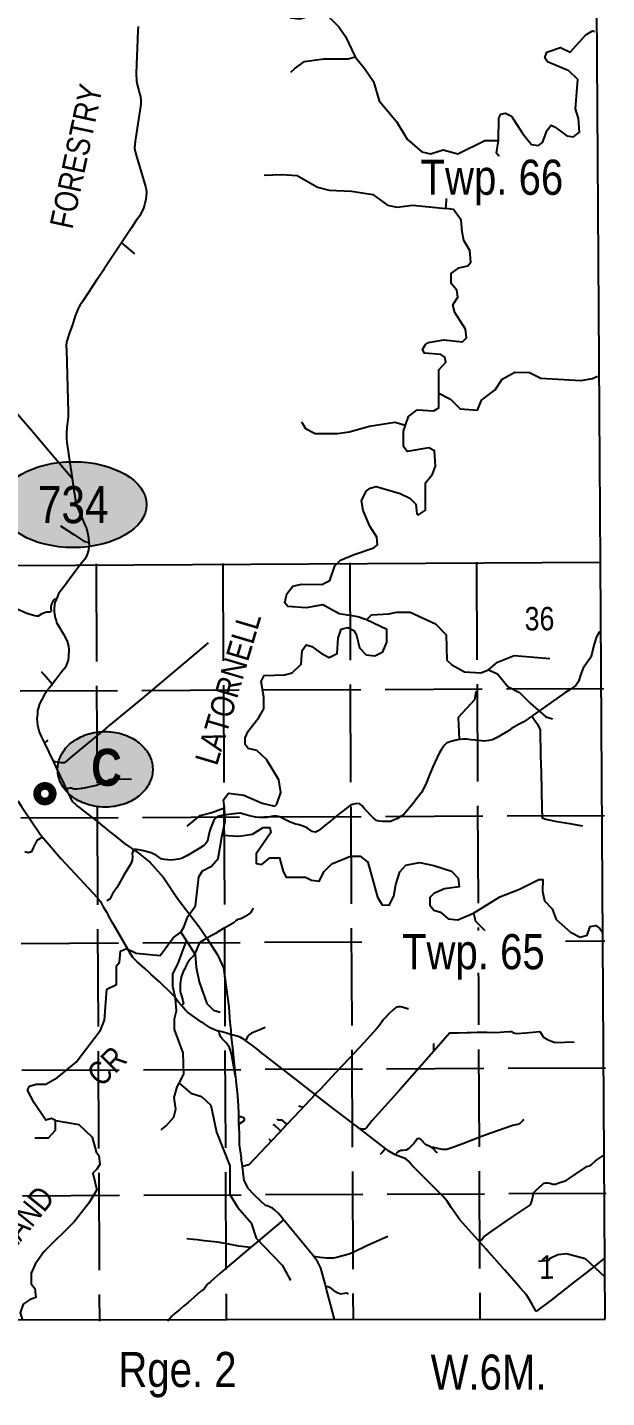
# Model space of a CAD drawing. Extents: x 408473 to 428843, y 6046006 to 6059852.
# Drawn here: x 423151 to 423299.7, y 6050606.8 to 6050958 of the extents above; entities that cross this region are included whole.
import ezdxf
from ezdxf.enums import TextEntityAlignment as Align

# ---------------------------------------------------------------- set-up
doc = ezdxf.new("R2010")
doc.units = 0
doc.header["$LTSCALE"] = 5
doc.linetypes.add('foc-UNSURVEYED', pattern=[12.5, 10, -2.5])
doc.layers.add('2', color=7, linetype='Continuous', true_color=0x6e6e6e)
for name, color, linetype in [('21', 160, 'Continuous'), ('24', 161, 'Continuous'), ('33', 20, 'Continuous'), ('35', 37, 'Continuous'), ('36', 37, 'Continuous'), ('AUX-LABELS', 1, 'Continuous'), ('L-USEC', 7, 'foc-UNSURVEYED'), ('T-WATER', 160, 'Continuous')]:
    doc.layers.add(name, color=color, linetype=linetype)
doc.styles.add('60', font='ARIALN.TTF', dxfattribs={"height": 7.5})
doc.styles.add('80', font='ARIALN.TTF', dxfattribs={"height": 10})
doc.styles.add('80A', font='ARIALN.TTF', dxfattribs={"height": 10})
doc.styles.add('BOLD', font='ARIALNB.TTF')

# ---------------------------------------------------------------- blocks, each defined once
blk = doc.blocks.new('Route_Grid_ut')
at = {"layer": 'L-USEC', "color": 252, "ltscale": 0.5, "true_color": 0x8c8c8c}
for p, q in [((32.59, 194.33), (32.59, 0)), ((65.18, 194.33), (65.18, 0)), ((97.77, 194.33), (97.77, 0)), ((130.36, 194.33), (130.36, 0)), ((162.95, 194.33), (162.95, 0)), ((195.54, 161.74), (0, 161.74)), ((195.54, 129.15), (0, 129.15)), ((195.54, 96.96), (0, 96.96)), ((195.54, 64.37), (0, 64.37)), ((195.54, 32.19), (0, 32.19))]:
    blk.add_line(p, q, dxfattribs=at)
at = {"layer": 'L-USEC', "color": 252, "true_color": 0x8c8c8c, "style": '60'}
for s, p in [('36', (179.07, 179.8)), ('6', (15.25, 12.98)), ('1', (180.19, 13.35))]:
    blk.add_text(s, height=6, rotation=0, dxfattribs=at).set_placement(p, align=Align.MIDDLE)
blk.add_text('31', height=6, rotation=0, dxfattribs=at).set_placement((13.39, 179.43), align=Align.MIDDLE_CENTER)
blk = doc.blocks.new('HWY-SEC')
h = blk.add_hatch(color=255)
edge = h.paths.add_edge_path()
edge.add_ellipse((0, 0), major_axis=(18.84, 0), ratio=0.584608, start_angle=0, end_angle=360)
blk.add_ellipse((0, 0), major_axis=(18.84, 0), ratio=0.584608)
at = {"style": '80A'}
blk.add_attdef('SEC', text='', height=9.5, dxfattribs=at).set_placement((0, 0), align=Align.MIDDLE_CENTER)
blk = doc.blocks.new('AA')
at = {"const_width": 4}
blk.add_lwpolyline([(-1, 0, 1), (1, 0, 1)], format="xyb", close=True, dxfattribs=at)
blk.add_circle((0, 0), 2)
blk = doc.blocks.new('Route_Letters')
h = blk.add_hatch(color=255)
h.dxf.hatch_style = 1
edge = h.paths.add_edge_path()
edge.add_ellipse((-0.12, 0.46), major_axis=(-11.97, 0), ratio=0.789318, start_angle=0, end_angle=360)
at = {"color": 5}
blk.add_open_spline([(-12.34, 0.46), (-12.34, -0.25), (-12.24, -0.97), (-11.72, -2.79), (-11.14, -3.88), (-9.56, -5.81), (-8.54, -6.66), (-6.22, -8.02), (-4.9, -8.54), (-2.12, -9.17), (-0.66, -9.3), (2.22, -9.13), (3.64, -8.84), (6.27, -7.89), (7.48, -7.22), (9.54, -5.6), (10.38, -4.64), (11.6, -2.54), (11.97, -1.4), (12.18, 0.91), (12.02, 2.08), (11.2, 4.3), (10.54, 5.35), (8.8, 7.2), (7.72, 7.99), (5.29, 9.24), (3.93, 9.68), (1.11, 10.18), (-0.35, 10.23), (-3.22, 9.91), (-4.61, 9.55), (-7.16, 8.47), (-8.32, 7.75), (-10.24, 6.02), (-11, 5.02), (-12.05, 2.86), (-12.32, 1.7), (-12.34, 0.52), (-12.34, 0.49), (-12.34, 0.46)], degree=3, knots=[0, 0, 0, 0, 0.219529, 0.219529, 0.575727, 0.575727, 0.931924, 0.931924, 1.288121, 1.288121, 1.644318, 1.644318, 2.000515, 2.000515, 2.356712, 2.356712, 2.712909, 2.712909, 3.069107, 3.069107, 3.425304, 3.425304, 3.781501, 3.781501, 4.137698, 4.137698, 4.493895, 4.493895, 4.850092, 4.850092, 5.20629, 5.20629, 5.562487, 5.562487, 5.918684, 5.918684, 6.274881, 6.274881, 6.283185, 6.283185, 6.283185, 6.283185], dxfattribs=at)
at = {"color": 14, "style": 'BOLD'}
blk.add_attdef('A', text='', height=9.5, dxfattribs=at).set_placement((0.22, 0.98), align=Align.MIDDLE)

msp = doc.modelspace()

# ---------------------------------------------------------------- linework, layer by layer
at = {"layer": '2', "linetype": 'Continuous', "flags": 128}
for points in [[(423298.091, 6050820.929), (423296.826, 6051014.872)], [(423103.574, 6050819.887), (423298.091, 6050820.929)], [(423299.348, 6050626.932), (423298.091, 6050820.929)]]:
    msp.add_lwpolyline(points, dxfattribs=at)
at = {"layer": '2', "flags": 128}
msp.add_lwpolyline([(422324.415, 6050626.079), (423299.348, 6050626.932)], dxfattribs=at)
at = {"layer": '24', "linetype": 'Continuous', "flags": 128}
msp.add_lwpolyline([(423190.436, 6050726.126), (423191.919, 6050723.873)], dxfattribs=at)
at = {"layer": '35', "linetype": 'Continuous', "flags": 128}
for points in [[(423179.476, 6050958.298), (423179.428, 6050957.148), (423178.97, 6050946.272), (423179.04, 6050944.288), (423179.19, 6050943.437), (423179.658, 6050941.879), (423179.836, 6050941.079), (423180.073, 6050940.318), (423180.162, 6050939.414), (423180.17, 6050939.123), (423180.188, 6050938.436), (423180.069, 6050937.733), (423178.686, 6050928.904), (423178.528, 6050927.072), (423178.68, 6050926.207), (423179.146, 6050924.656), (423180.395, 6050920.444), (423181.327, 6050917.301), (423181.506, 6050916.537), (423181.625, 6050915.73), (423181.568, 6050914.845), (423181.412, 6050914.005), (423181.302, 6050913.261), (423181.132, 6050912.574), (423180.849, 6050911.728), (423179.87, 6050909.755), (423179.001, 6050908.517), (423177.808, 6050906.699), (423175.234, 6050902.842)], [(423175.234, 6050902.842), (423170.771, 6050896.153), (423170.663, 6050895.991), (423170.555, 6050895.829), (423169.098, 6050893.646), (423168.99, 6050893.483), (423165.242, 6050887.868), (423164.492, 6050886.772), (423164.134, 6050886.16), (423163.309, 6050884.074), (423162.59, 6050881.8), (423161.713, 6050879.282), (423161.3, 6050878.095), (423161.082, 6050877.332), (423161.016, 6050876.439), (423161.049, 6050875.349), (423161.542, 6050859.422), (423161.492, 6050858.177), (423161.204, 6050855.495), (423161.119, 6050854.205), (423161.082, 6050853.642), (423161.074, 6050852.645), (423161.13, 6050851.677), (423161.688, 6050848.172), (423162.52, 6050842.481)], [(423129.666, 6050874.452), (423130.195, 6050873.884), (423131.201, 6050873.058), (423132.417, 6050872.06), (423132.687, 6050871.85), (423133.147, 6050871.759), (423133.586, 6050871.763), (423134.173, 6050871.767), (423134.994, 6050871.641), (423137.052, 6050870.768), (423139.053, 6050869.754), (423139.453, 6050869.544), (423140.117, 6050868.884), (423140.515, 6050868.324), (423141.478, 6050867.328), (423142.773, 6050865.862), (423143.989, 6050864.203), (423144.437, 6050863.814), (423144.829, 6050863.393), (423145.636, 6050862.318), (423152.632, 6050854.172), (423154.387, 6050852.104), (423156.234, 6050849.918), (423162.52, 6050842.481)], [(423162.52, 6050842.481), (423162.711, 6050841.173), (423162.93, 6050839.312), (423163.108, 6050838.459), (423163.379, 6050836.713), (423163.585, 6050835.905), (423163.852, 6050835.127), (423164.983, 6050832.334), (423165.817, 6050830.536), (423166.201, 6050829.706), (423166.567, 6050828.144), (423166.696, 6050827.193)], [(423166.853, 6050826.04), (423166.918, 6050825.551), (423166.716, 6050824.053), (423166.268, 6050822.632), (423165.774, 6050821.749), (423165.039, 6050820.772), (423164.541, 6050820.237), (423162.874, 6050818.008), (423162.047, 6050816.838), (423161.595, 6050816.299), (423160.767, 6050815.108), (423160.301, 6050814.559), (423159.894, 6050813.975), (423159.43, 6050813.444), (423159.055, 6050812.831), (423158.745, 6050812.177), (423158.439, 6050811.395)], [(423166.696, 6050827.193), (423166.853, 6050826.04)], [(423158.439, 6050811.395), (423158.132, 6050810.608), (423157.894, 6050809.249), (423157.928, 6050808.736), (423157.894, 6050808.265)], [(423157.894, 6050808.265), (423157.964, 6050807.662), (423158.142, 6050806.727), (423158.428, 6050805.984), (423158.534, 6050805.529), (423159.249, 6050804.225), (423159.666, 6050803.61), (423160.28, 6050802.508), (423160.991, 6050801.233), (423161.129, 6050800.986), (423161.616, 6050799.467), (423161.703, 6050798.56), (423161.61, 6050796.746), (423161.509, 6050795.883), (423161.295, 6050795.12), (423160.983, 6050794.447), (423160.623, 6050793.818), (423159.75, 6050792.708), (423158.472, 6050790.987), (423157.579, 6050789.896), (423157.432, 6050789.67)], [(423157.432, 6050789.67), (423157.188, 6050789.294), (423156.303, 6050788.216), (423155.899, 6050787.613), (423155.43, 6050787.054), (423154.716, 6050785.795), (423154.172, 6050784.652), (423153.892, 6050783.673), (423153.663, 6050782.929), (423153.602, 6050782.167), (423153.52, 6050781.326), (423153.474, 6050780.911), (423153.614, 6050779.192), (423154.105, 6050777.441), (423154.706, 6050776.127), (423155.448, 6050774.575)], [(423155.448, 6050774.575), (423157.636, 6050769.996)], [(423157.636, 6050769.996), (423158.641, 6050767.894), (423161.28, 6050762.371)], [(423176.507, 6050748.495), (423176.461, 6050748.542), (423173.74, 6050750.711), (423171.547, 6050752.46), (423171.384, 6050752.589), (423171.222, 6050752.719), (423169.856, 6050753.808), (423169.693, 6050753.938), (423164.37, 6050758.182), (423163.775, 6050758.589), (423162.741, 6050759.564), (423161.954, 6050760.962), (423161.28, 6050762.371)], [(423148.595, 6050759.774), (423149.538, 6050758.367), (423154.458, 6050751.026), (423154.922, 6050750.484)], [(423154.922, 6050750.484), (423155.102, 6050750.274), (423159.602, 6050745.018), (423164.412, 6050739.909), (423169.072, 6050734.961), (423169.68, 6050734.123), (423169.794, 6050733.966), (423169.881, 6050733.808), (423170.531, 6050732.627), (423171.399, 6050731.168), (423171.493, 6050731.01), (423171.818, 6050730.466)], [(423176.507, 6050748.495), (423177.626, 6050747.737)], [(423177.626, 6050747.737), (423178.383, 6050747.224), (423179.026, 6050746.789), (423182.476, 6050744.106), (423185.957, 6050740.107), (423189.594, 6050734.73), (423192.935, 6050730.405), (423195.352, 6050727.142), (423197.058, 6050724.556)], [(423178.899, 6050718.854), (423178.149, 6050719.671), (423177.445, 6050720.757), (423173.092, 6050728.266), (423171.818, 6050730.466)], [(423197.058, 6050724.556), (423199.838, 6050720.341), (423200.016, 6050719.951), (423201.389, 6050716.939), (423202.78, 6050706.964), (423202.903, 6050704.255), (423203.042, 6050703.028), (423203.246, 6050701.042), (423203.286, 6050699.908)], [(423189.361, 6050708.821), (423188.531, 6050709.907), (423187.55, 6050710.949), (423185.429, 6050712.862), (423184.951, 6050713.38), (423182.803, 6050715.273), (423182.303, 6050715.784), (423181.176, 6050716.786), (423179.114, 6050718.62), (423178.899, 6050718.854)], [(423190.681, 6050707.273), (423189.822, 6050708.218), (423189.361, 6050708.821)], [(423200.304, 6050700.726), (423200.036, 6050700.784), (423199.466, 6050700.905), (423198.141, 6050701.537), (423196.344, 6050702.699), (423195.72, 6050703.055), (423195.151, 6050703.507), (423194.523, 6050703.893), (423193.977, 6050704.37), (423192.759, 6050705.177), (423192.177, 6050705.63), (423191.663, 6050706.113), (423191.143, 6050706.727), (423191.011, 6050706.884), (423190.996, 6050706.901), (423190.878, 6050707.041), (423190.681, 6050707.273)], [(423245.871, 6050706.981), (423245.597, 6050706.786), (423244.951, 6050706.211), (423243.658, 6050705.036), (423242.954, 6050704.286), (423242.736, 6050704.019)], [(423245.871, 6050706.981), (423246.064, 6050707.023), (423246.365, 6050707.059), (423246.823, 6050707.05), (423247.214, 6050706.971), (423248.618, 6050706.56), (423248.828, 6050706.527)], [(423242.736, 6050704.019), (423242.481, 6050703.735), (423241.709, 6050702.664), (423241.213, 6050702.018), (423240.656, 6050701.346), (423237.364, 6050697.786), (423233.72, 6050693.844), (423230.05, 6050689.964), (423226.319, 6050686.008), (423225.091, 6050684.735), (423224.885, 6050684.545)], [(423203.526, 6050699.839), (423201.053, 6050700.546), (423200.304, 6050700.726)], [(423203.286, 6050699.908), (423203.644, 6050697.236), (423204.402, 6050689.632)], [(423207.025, 6050698.396), (423206.72, 6050698.569), (423205.643, 6050699.18), (423204.899, 6050699.447), (423203.526, 6050699.839)], [(423224.885, 6050684.545), (423220.093, 6050688.232), (423211.08, 6050695.306), (423209.961, 6050696.184), (423208.582, 6050697.265), (423207.025, 6050698.396)], [(423259.497, 6050700.286), (423255.374, 6050695.625)], [(423259.497, 6050700.286), (423259.838, 6050700.358), (423261.63, 6050700.35), (423263.92, 6050700.377), (423264.766, 6050700.396), (423266.518, 6050700.498), (423267.103, 6050700.512), (423268.087, 6050700.472), (423268.959, 6050700.455), (423269.93, 6050700.439), (423272.406, 6050700.471), (423273.437, 6050700.544), (423274.828, 6050700.688), (423275.327, 6050700.637), (423275.684, 6050700.278), (423275.908, 6050700.277)], [(423275.908, 6050700.277), (423276.451, 6050700.158), (423278.948, 6050700.323), (423282.524, 6050700.688), (423283.473, 6050699.175), (423284.89, 6050698.449), (423286.517, 6050697.879), (423291.337, 6050698.054)], [(423255.374, 6050695.625), (423246.615, 6050685.725), (423239.565, 6050677.834), (423238.717, 6050676.77), (423238.039, 6050675.933), (423237.747, 6050675.653), (423237.35, 6050675.594), (423236.951, 6050675.635), (423236.282, 6050675.772)], [(423205.345, 6050678.908), (423205.352, 6050679.583), (423205.204, 6050681.67), (423204.942, 6050685.138), (423204.917, 6050685.632), (423204.515, 6050689.038), (423204.402, 6050689.632)], [(423236.944, 6050675.265), (423230.883, 6050679.909), (423230.182, 6050680.446), (423229.515, 6050680.963), (423224.885, 6050684.545)], [(423205.337, 6050676.944), (423205.33, 6050677.267), (423205.345, 6050678.908)], [(423205.346, 6050676.546), (423205.337, 6050676.944)], [(423205.346, 6050676.546), (423205.38, 6050673.983), (423205.432, 6050671.718), (423205.883, 6050668.199), (423205.914, 6050667.954)], [(423245.444, 6050669.055), (423243.807, 6050670.006), (423236.944, 6050675.265)], [(423206.256, 6050666.084), (423206.141, 6050666.71), (423205.914, 6050667.954)], [(423206.682, 6050662.398), (423206.256, 6050666.084)], [(423281.581, 6050628.878), (423280.392, 6050631.041), (423279.15, 6050633.12), (423277.547, 6050634.988), (423276.669, 6050635.983), (423273.509, 6050639.609), (423270.916, 6050642.511), (423269.339, 6050644.26), (423268.756, 6050644.892), (423266.626, 6050647.275), (423262.057, 6050652.388), (423259.834, 6050655.519), (423258.799, 6050657.139), (423257.789, 6050658.399), (423253.7, 6050662.363), (423249.747, 6050666.414), (423248.871, 6050667.383), (423248.129, 6050668.001), (423245.444, 6050669.055)], [(423206.682, 6050662.398), (423207.551, 6050660.568), (423209.315, 6050658.685), (423212.184, 6050656.047)], [(423216.802, 6050652.386), (423216.433, 6050652.933), (423215.477, 6050654.002), (423214.499, 6050654.965), (423213.962, 6050655.384), (423212.615, 6050655.951), (423212.184, 6050656.047)], [(423216.802, 6050652.386), (423209.799, 6050646.472), (423208.29, 6050645.27)], [(423224.562, 6050642.999), (423216.94, 6050652.22), (423216.802, 6050652.386)], [(423208.29, 6050645.27), (423203.895, 6050641.539), (423200.544, 6050638.695), (423198.987, 6050637.38), (423197.935, 6050636.399), (423197.392, 6050635.969), (423197.309, 6050635.858), (423196.532, 6050634.824), (423196.012, 6050634.362), (423195.444, 6050633.978), (423192.258, 6050631.149), (423191.139, 6050630.272), (423190.099, 6050629.297), (423188.954, 6050628.435), (423188.141, 6050627.663), (423187.934, 6050627.467), (423187.441, 6050626.934), (423187.012, 6050626.379)], [(423227.651, 6050635.279), (423227.478, 6050635.981), (423226.818, 6050638.439), (423226.335, 6050639.967), (423225.502, 6050641.703), (423224.562, 6050642.999)], [(423229.871, 6050626.871), (423228.821, 6050630.775), (423227.781, 6050634.522), (423227.651, 6050635.279)]]:
    msp.add_lwpolyline(points, dxfattribs=at)
at = {"layer": '36', "linetype": 'Continuous', "flags": 128}
for points in [[(423175.234, 6050902.842), (423178.561, 6050899.978)], [(423159.505, 6050830.307), (423162.937, 6050828.067), (423165.565, 6050826.327), (423166.853, 6050826.04)], [(423143.62, 6050811.495), (423145.328, 6050810.333), (423150.944, 6050807.866), (423152.585, 6050807.361), (423153.293, 6050807.209), (423153.868, 6050807.25), (423154.874, 6050807.776), (423155.449, 6050808.053), (423156.06, 6050808.245), (423156.373, 6050808.253), (423156.799, 6050808.229), (423157.139, 6050808.321)], [(423158.439, 6050811.395), (423157.978, 6050811.455), (423157.683, 6050811.157), (423157.382, 6050810.602), (423157.117, 6050809.981), (423157.082, 6050809.555), (423157.094, 6050809.041), (423157.137, 6050808.594), (423157.139, 6050808.321)], [(423297.896, 6050803.105), (423297.424, 6050802.451), (423296.993, 6050801.654), (423296.24, 6050799.031), (423296.057, 6050798.188), (423295.638, 6050796.635), (423293.697, 6050793.786), (423293.19, 6050792.518), (423292.457, 6050790.416), (423291.774, 6050789.373), (423290.332, 6050788.317), (423288.957, 6050787.505), (423280.526, 6050781.533)], [(423197.456, 6050800.315), (423180.547, 6050786.087), (423172.069, 6050779.074), (423171.411, 6050778.53), (423171.255, 6050778.4), (423171.098, 6050778.27), (423170.739, 6050777.973), (423169.734, 6050777.142), (423169.42, 6050776.883), (423164.547, 6050772.851), (423162.034, 6050770.772), (423160.684, 6050769.627)], [(423157.432, 6050789.67), (423155.356, 6050792.047), (423154.689, 6050792.871)], [(423266.219, 6050787.648), (423266.169, 6050787.635), (423265.826, 6050785.689), (423261.57, 6050781.135), (423261.901, 6050775.493)], [(423280.526, 6050781.533), (423278.427, 6050780.047), (423277.285, 6050779.475), (423275.288, 6050778.313), (423274.477, 6050777.755), (423271.416, 6050775.957), (423270.415, 6050775.466), (423269.482, 6050775.255), (423268.366, 6050775.114), (423266.025, 6050775.318), (423264.881, 6050775.466), (423263.864, 6050775.597), (423263.006, 6050775.617), (423262.116, 6050775.539), (423261.901, 6050775.493)], [(423280.526, 6050781.533), (423281.947, 6050779.406), (423282.637, 6050777.967), (423282.76, 6050771.318), (423282.915, 6050767.018), (423283.067, 6050757.893), (423283.18, 6050755.419), (423284.121, 6050755.129), (423286.512, 6050754.561), (423290.148, 6050753.993), (423293.501, 6050753.404)], [(423155.448, 6050774.575), (423156.414, 6050775.325)], [(423261.901, 6050775.493), (423261.058, 6050775.316), (423259.434, 6050774.878), (423258.602, 6050774.535), (423258, 6050773.979), (423257.284, 6050772.939), (423256.706, 6050771.98), (423255.085, 6050768.523), (423254.448, 6050766.904), (423253.278, 6050764.02), (423252.172, 6050761.96), (423250.653, 6050759.936), (423250.031, 6050759.107), (423247.553, 6050756.161), (423245.83, 6050755.136), (423245.039, 6050754.866), (423244.354, 6050754.499), (423243.575, 6050754.451), (423242.174, 6050754.466), (423241.345, 6050754.534), (423240.646, 6050754.716), (423239.792, 6050755.411), (423237.569, 6050757.766), (423236.955, 6050758.51), (423236.354, 6050758.99), (423235.592, 6050759.108), (423234.813, 6050758.941), (423234.003, 6050758.646), (423230.653, 6050756.124), (423229.431, 6050755.123), (423228.122, 6050754.101), (423227.894, 6050753.923), (423227.385, 6050753.427), (423226.81, 6050752.983), (423226.274, 6050752.493), (423225.675, 6050752.076), (423224.975, 6050751.775), (423224.142, 6050751.932), (423222.93, 6050752.756), (423222.262, 6050753.113), (423220.787, 6050753.635), (423219.955, 6050753.815), (423218.468, 6050754.314), (423217.761, 6050754.626), (423217.158, 6050755.032), (423216.472, 6050755.342), (423215.848, 6050755.7), (423215.064, 6050755.88), (423214.158, 6050755.824), (423212.491, 6050755.524), (423210.549, 6050755.511), (423209.659, 6050755.612), (423208.06, 6050755.972), (423205.682, 6050756.598), (423204.756, 6050756.559), (423202.63, 6050756.325), (423200.48, 6050755.978), (423199.856, 6050755.734), (423199.3, 6050755.346), (423198.861, 6050754.792), (423198.003, 6050752.725), (423197.771, 6050751.957), (423197.621, 6050751.176), (423197.289, 6050749.46), (423196.88, 6050748.868), (423196.366, 6050748.377), (423195.163, 6050747.564), (423193.887, 6050746.841), (423192.435, 6050745.941), (423191.987, 6050745.663), (423190.639, 6050745.026), (423189.81, 6050744.809), (423187.977, 6050744.609), (423187.084, 6050744.66), (423186.21, 6050744.77), (423185.399, 6050744.936), (423184.198, 6050745.758), (423182.855, 6050746.45), (423180.479, 6050747.09), (423179.605, 6050747.23), (423178.64, 6050747.399), (423178.383, 6050747.224)], [(423157.636, 6050769.996), (423159.642, 6050769.604), (423160.684, 6050769.627)], [(423165.252, 6050763.033), (423168.436, 6050763.704), (423168.782, 6050763.783), (423169.029, 6050763.868), (423170.828, 6050764.666), (423171.323, 6050764.783), (423172.24, 6050765.274), (423173.053, 6050765.458), (423177.805, 6050765.377)], [(423165.252, 6050763.033), (423164.983, 6050762.981), (423163.704, 6050762.744), (423163.012, 6050762.813), (423162.805, 6050762.895), (423162.527, 6050762.995), (423162.281, 6050763.034), (423162.076, 6050763.065), (423161.898, 6050763.039), (423161.611, 6050762.939), (423161.101, 6050762.746)], [(423154.922, 6050750.484), (423153.497, 6050749.602), (423152.566, 6050747.721), (423152.102, 6050746.698), (423151.248, 6050746.46), (423150.382, 6050746.706)], [(423178.383, 6050747.224), (423178.161, 6050747.053), (423177.942, 6050746.329), (423178.039, 6050745.431), (423177.964, 6050744.546), (423177.712, 6050743.8), (423175.83, 6050740.751), (423174.052, 6050737.687), (423172.921, 6050735.908), (423172.526, 6050735.286), (423172.182, 6050734.62), (423171.466, 6050734.129)], [(423208.953, 6050732.29), (423208.671, 6050731.67), (423208.27, 6050731.071), (423207.155, 6050730.282), (423207.101, 6050730.243), (423206.488, 6050729.864), (423205.836, 6050729.538), (423205.018, 6050729.349), (423204.601, 6050729.107), (423203.843, 6050728.425), (423201.909, 6050727.305), (423201.235, 6050726.972), (423199.328, 6050725.783), (423197.058, 6050724.556)], [(423197.058, 6050724.556), (423196.702, 6050724.364), (423195.325, 6050723.454), (423195.018, 6050723.011), (423193.832, 6050720.269), (423193.36, 6050719.744), (423192.817, 6050719.245), (423192.048, 6050718.09), (423191.701, 6050717.413), (423191.412, 6050716.712), (423191.064, 6050716.06), (423190.555, 6050714.608), (423190.277, 6050712.886), (423190.234, 6050711.923), (423190.272, 6050711.408), (423190.26, 6050710.929), (423190.966, 6050708.584), (423191.144, 6050707.803), (423190.681, 6050707.273)], [(423212.042, 6050701.683), (423210.669, 6050701.122), (423208.525, 6050700.246), (423207.947, 6050699.828), (423207.532, 6050699.254), (423207.025, 6050698.396)], [(423204.402, 6050689.632), (423203.39, 6050694.969), (423203.189, 6050695.817), (423202.904, 6050696.559), (423202.527, 6050697.194), (423202.118, 6050697.665), (423201.587, 6050698.277), (423201.077, 6050698.79), (423200.62, 6050699.346), (423200.35, 6050700.091), (423200.304, 6050700.726)], [(423255.374, 6050695.625), (423255.385, 6050696.302), (423255.388, 6050696.713), (423255.344, 6050697.546)], [(423224.885, 6050684.545), (423220.934, 6050680.346), (423217.556, 6050676.755), (423216.921, 6050676.081), (423207.851, 6050666.442), (423206.256, 6050666.084)], [(423221.637, 6050681.259), (423220.96, 6050681.418), (423220.732, 6050681.612)], [(423205.345, 6050678.908), (423205.816, 6050678.871), (423206.267, 6050678.732), (423206.518, 6050678.639), (423206.651, 6050678.268), (423206.657, 6050677.995), (423206.514, 6050677.717), (423205.337, 6050676.944)], [(423215.966, 6050675.212), (423214.497, 6050676.665), (423214.097, 6050676.731)], [(423217.529, 6050676.995), (423216.41, 6050677.904), (423216.136, 6050677.922), (423215.389, 6050677.955), (423215.109, 6050678.198)], [(423254.493, 6050671.067), (423255.249, 6050671.012), (423256.657, 6050670.687), (423257.471, 6050670.541), (423257.871, 6050670.468), (423258.283, 6050670.464), (423258.707, 6050670.528), (423259.756, 6050670.882), (423262.779, 6050671.994), (423267.599, 6050673.793), (423270.008, 6050674.713), (423275.402, 6050676.608), (423275.579, 6050676.667), (423276.058, 6050676.774), (423276.523, 6050676.826), (423276.893, 6050676.889), (423277.165, 6050676.978), (423277.49, 6050677.164), (423277.84, 6050677.487), (423278.175, 6050677.838), (423278.521, 6050678.081)], [(423254.493, 6050671.067), (423255.249, 6050671.012), (423256.657, 6050670.687), (423257.471, 6050670.541), (423257.871, 6050670.468), (423258.283, 6050670.464), (423258.707, 6050670.528), (423259.756, 6050670.882), (423262.779, 6050671.994), (423267.599, 6050673.793), (423270.008, 6050674.713), (423275.402, 6050676.608), (423275.579, 6050676.667), (423276.058, 6050676.774), (423276.523, 6050676.826), (423276.893, 6050676.889), (423277.165, 6050676.978), (423277.49, 6050677.164), (423277.84, 6050677.487), (423278.175, 6050677.838), (423278.521, 6050678.081)], [(423213.567, 6050672.662), (423213.135, 6050673.074)], [(423254.25, 6050671.239), (423253.772, 6050671.433), (423253.243, 6050671.737), (423252.95, 6050671.936), (423252.627, 6050672.272), (423252.372, 6050672.595), (423252.146, 6050672.865), (423251.909, 6050673.024), (423251.714, 6050673.13), (423251.534, 6050673.208), (423251.247, 6050673.174), (423251.029, 6050673.073), (423250.881, 6050672.932), (423250.524, 6050672.361), (423250.204, 6050671.942), (423249.895, 6050671.619), (423249.371, 6050671.126), (423248.928, 6050670.704), (423248.522, 6050670.42), (423248.278, 6050670.278), (423247.978, 6050670.202), (423247.484, 6050670.177), (423247.155, 6050670.169), (423246.894, 6050670.15), (423246.717, 6050670.105), (423246.445, 6050670.002), (423246.025, 6050669.732), (423245.823, 6050669.576), (423245.717, 6050669.409), (423245.579, 6050668.951)], [(423242.961, 6050670.654), (423242.606, 6050670.22), (423242.284, 6050669.823), (423241.942, 6050669.465), (423241.559, 6050669.164)], [(423254.25, 6050671.239), (423254.493, 6050671.067)], [(423254.493, 6050671.067), (423255.058, 6050670.668), (423255.564, 6050670.307), (423255.998, 6050669.819), (423256.203, 6050669.574)], [(423267.061, 6050646.789), (423267.572, 6050647.227), (423268.176, 6050648.063), (423269.989, 6050649.324), (423273.689, 6050651.873), (423275.823, 6050653.29), (423280.162, 6050656.227), (423280.256, 6050656.454), (423280.49, 6050657.131), (423280.894, 6050659.032), (423281.06, 6050659.409), (423281.594, 6050659.994), (423282.498, 6050660.761), (423282.912, 6050661.144), (423283.399, 6050661.628), (423283.67, 6050661.759), (423284.115, 6050661.869), (423284.614, 6050661.83), (423285.089, 6050661.767), (423285.865, 6050661.56), (423286.164, 6050661.542), (423286.562, 6050661.551), (423287.475, 6050661.896), (423289.329, 6050662.486), (423291.681, 6050664.108), (423294.648, 6050666.092), (423294.97, 6050666.174), (423295.391, 6050666.258), (423295.662, 6050666.389), (423296.028, 6050666.721), (423296.783, 6050667.46), (423297.15, 6050667.742), (423299.001, 6050668.984)], [(423208.29, 6050645.27), (423205.337, 6050645.666), (423202.731, 6050646.15), (423199.796, 6050646.624), (423196.423, 6050647.023), (423194.61, 6050647.279), (423193.633, 6050647.354), (423192.006, 6050647.542)], [(423243.516, 6050648.154), (423238.322, 6050645.793), (423234.469, 6050643.953), (423233.322, 6050643.536), (423230.392, 6050642.734), (423229.619, 6050642.596), (423229.254, 6050642.566), (423228.773, 6050642.525), (423227.903, 6050642.53), (423226.213, 6050642.744), (423224.562, 6050642.999)], [(423299.219, 6050642.617), (423299.068, 6050642.498), (423294.423, 6050638.837), (423291.204, 6050636.3), (423285.472, 6050631.827), (423282.098, 6050629.277), (423281.581, 6050628.878)], [(423227.651, 6050635.279), (423228.182, 6050635.266), (423228.584, 6050635.126), (423229.497, 6050634.375), (423230.707, 6050633.705), (423231.033, 6050633.588), (423231.435, 6050633.448), (423231.956, 6050633.51), (423232.974, 6050633.633), (423233.404, 6050633.344)]]:
    msp.add_lwpolyline(points, dxfattribs=at)
at = {"layer": 'T-WATER', "linetype": 'Continuous', "flags": 128}
for points in [[(423212.301, 6050969.541), (423213.793, 6050968.535), (423214.533, 6050967.034), (423215.264, 6050963.786), (423216.751, 6050961.782), (423218.741, 6050960.524), (423220.985, 6050960.263), (423224.986, 6050961.49), (423227.731, 6050961.475), (423230.958, 6050958.214), (423232.691, 6050955.71), (423235.158, 6050950.456)], [(423271.976, 6050929.053), (423272.009, 6050934.792), (423272.513, 6050935.788), (423273.762, 6050936.031), (423275.256, 6050935.274), (423278.225, 6050930.767), (423280.456, 6050928.01), (423282.202, 6050927.752), (423283.204, 6050928.495), (423284.47, 6050931.733), (423285.476, 6050932.975), (423286.471, 6050932.471), (423289.453, 6050930.209), (423291.199, 6050929.951), (423292.703, 6050931.191), (423292.473, 6050934.685), (423291.739, 6050937.185), (423292.279, 6050944.668), (423290.046, 6050946.926), (423284.568, 6050949.2), (423283.824, 6050950.202), (423284.332, 6050951.697), (423287.833, 6050952.926), (423290.322, 6050951.665), (423294.34, 6050956.136), (423296.092, 6050957.125), (423296.627, 6050956.989)], [(423218.664, 6050946.55), (423219.668, 6050947.543), (423222.173, 6050949.277), (423227.169, 6050949.999), (423233.408, 6050949.966), (423235.158, 6050950.456)], [(423235.158, 6050950.456), (423237.637, 6050947.449), (423239.865, 6050944.193), (423241.335, 6050939.195), (423245.798, 6050933.931), (423248.519, 6050929.425), (423252.244, 6050926.161), (423254.487, 6050925.651), (423257.737, 6050926.632), (423261.475, 6050925.614), (423268.483, 6050929.071), (423271.976, 6050929.053)], [(423258.401, 6050911.656), (423258.668, 6050914.649), (423261.932, 6050918.126), (423265.436, 6050919.854), (423268.182, 6050920.089), (423269.925, 6050919.332), (423270.165, 6050917.584), (423271.157, 6050916.58), (423274.909, 6050918.058), (423277.669, 6050920.539), (423277.425, 6050921.538), (423272.45, 6050924.559), (423271.459, 6050925.812), (423271.976, 6050929.053)], [(423211.778, 6050920.136), (423216.272, 6050920.361), (423220.263, 6050920.091), (423225.488, 6050917.069), (423228.478, 6050916.305), (423234.217, 6050916.025), (423239.704, 6050915.248), (423243.432, 6050912.483), (423245.924, 6050911.971), (423249.92, 6050912.449), (423258.401, 6050911.656)], [(423256.63, 6050864.256), (423256.665, 6050870.244), (423258.423, 6050872.231), (423258.181, 6050873.48), (423257.187, 6050874.234), (423252.946, 6050874.506), (423252.453, 6050875.506), (423253.209, 6050876.75), (423253.961, 6050877.245), (423257.958, 6050877.973), (423262.696, 6050877.449), (423263.7, 6050878.441), (423263.464, 6050880.688), (423260.744, 6050884.945), (423260.256, 6050886.943), (423261.515, 6050888.933), (423261.276, 6050890.681), (423259.789, 6050892.435), (423259.803, 6050894.93), (423261.808, 6050896.417), (423264.057, 6050896.904), (423264.812, 6050897.899), (423264.579, 6050900.894), (423263.096, 6050903.397), (423262.61, 6050905.645), (423262.377, 6050908.641), (423260.396, 6050911.396), (423258.401, 6050911.656)], [(423256.63, 6050864.256), (423259.615, 6050862.743), (423262.096, 6050860.235), (423266.586, 6050859.962), (423267.599, 6050862.452), (423271.109, 6050865.178), (423272.872, 6050867.914), (423276.126, 6050869.643), (423279.87, 6050869.624), (423282.855, 6050868.111), (423293.083, 6050867.56), (423296.081, 6050868.043), (423297.356, 6050868.624)], [(423248.096, 6050856.067), (423248.858, 6050858.308), (423251.115, 6050860.043), (423255.355, 6050859.771), (423256.608, 6050860.513), (423256.63, 6050864.256)], [(423238.067, 6050806.218), (423235.825, 6050806.978), (423231.089, 6050807.752), (423226.861, 6050810.02), (423222.615, 6050809.294), (423217.875, 6050809.568), (423217.133, 6050810.57), (423217.645, 6050812.813), (423219.154, 6050814.801), (423221.403, 6050815.288), (423226.643, 6050815.26), (423228.645, 6050816.248), (423229.915, 6050819.984), (423231.421, 6050821.473), (423234.923, 6050822.951), (423239.924, 6050824.672), (423240.927, 6050825.415), (423240.689, 6050827.412), (423238.959, 6050830.166), (423237.236, 6050834.167), (423236.752, 6050836.665), (423238.014, 6050839.153), (423239.017, 6050839.896), (423240.517, 6050840.388), (423246.745, 6050838.608), (423249.233, 6050837.348), (423250.721, 6050835.843), (423250.956, 6050833.346), (423251.453, 6050833.094), (423253.207, 6050834.333), (423253.249, 6050841.319), (423255.009, 6050843.555), (423255.77, 6050845.547), (423255.544, 6050849.54), (423254.051, 6050850.297), (423248.556, 6050849.328), (423247.565, 6050850.58), (423247.588, 6050854.572), (423248.096, 6050856.067)], [(423221.399, 6050856.956), (423222.387, 6050855.204), (423224.875, 6050853.944), (423230.615, 6050853.913), (423233.612, 6050854.397), (423238.862, 6050855.866), (423245.356, 6050856.83), (423248.096, 6050856.067)], [(423238.067, 6050806.218), (423239.322, 6050807.459), (423243.814, 6050807.685), (423245.813, 6050808.173), (423249.307, 6050808.155), (423255.776, 6050805.127), (423258.503, 6050802.368), (423258.713, 6050795.88), (423259.953, 6050794.626), (423263.185, 6050792.862), (423267.425, 6050792.591), (423269.426, 6050793.329)], [(423201.6, 6050758.006), (423201.363, 6050760.003), (423202.62, 6050761.743), (423206.609, 6050761.223), (423211.337, 6050759.201), (423214.575, 6050758.436), (423215.077, 6050758.932), (423216.093, 6050761.921), (423215.613, 6050765.167), (423212.402, 6050770.424), (423209.92, 6050772.683), (423207.678, 6050773.194), (423206.936, 6050774.196), (423206.946, 6050775.942), (423207.705, 6050777.685), (423210.47, 6050781.163), (423211.731, 6050783.402), (423211.749, 6050786.396), (423211.024, 6050790.392), (423211.782, 6050791.885), (423217.023, 6050792.107), (423219.022, 6050792.596), (423221.281, 6050794.829), (423221.551, 6050798.321), (423222.558, 6050799.813), (423224.052, 6050799.306), (423226.537, 6050797.546), (423228.527, 6050796.537), (423230.529, 6050797.525), (423230.802, 6050801.516), (423231.564, 6050803.757), (423233.314, 6050804.247), (423234.806, 6050803.491), (423235.547, 6050802.239), (423236.276, 6050798.992), (423238.012, 6050797.236), (423240.256, 6050796.975), (423242.258, 6050797.962), (423243.272, 6050800.452), (423243.291, 6050803.695), (423238.067, 6050806.218)], [(423269.426, 6050793.329), (423271.683, 6050795.313), (423275.936, 6050797.037), (423285.162, 6050796.242)], [(423269.426, 6050793.329), (423271.665, 6050792.319), (423274.389, 6050789.061), (423277.373, 6050787.549), (423280.1, 6050784.79), (423284.069, 6050781.277), (423285.812, 6050780.769)], [(423192.093, 6050753.315), (423195.352, 6050756.043), (423198.35, 6050756.775), (423201.6, 6050758.006)], [(423201.06, 6050751.022), (423201.829, 6050754.511), (423201.6, 6050758.006)], [(423190.436, 6050726.126), (423191.192, 6050727.37), (423192.205, 6050730.109), (423194.217, 6050732.843), (423195.009, 6050740.325), (423196.016, 6050741.817), (423198.268, 6050743.052), (423200.026, 6050745.039), (423201.06, 6050751.022)], [(423201.06, 6050751.022), (423205.299, 6050750.75), (423208.794, 6050751.23), (423211.549, 6050752.962), (423213.295, 6050752.953), (423213.537, 6050751.704), (423209.762, 6050746.235), (423209.747, 6050743.74), (423211.242, 6050743.482), (423213.248, 6050745.218), (423215.743, 6050745.205), (423216.72, 6050741.707), (423217.459, 6050740.206), (423222.448, 6050740.179), (423223.94, 6050739.423), (423225.934, 6050739.163), (423227.196, 6050741.651), (423229.204, 6050743.637), (423233.955, 6050745.608), (423236.449, 6050745.595), (423238.436, 6050744.088), (423240.875, 6050735.092), (423242.11, 6050733.09), (423243.856, 6050733.081), (423245.117, 6050735.32), (423245.634, 6050738.311), (423246.652, 6050741.549), (423248.159, 6050743.288), (423251.656, 6050744.018), (423255.393, 6050743.25), (423259.873, 6050741.73), (423261.608, 6050739.974), (423261.843, 6050737.728), (423258.099, 6050737.248), (423255.347, 6050736.015), (423254.344, 6050735.022), (423254.331, 6050733.026), (423255.321, 6050731.773), (423257.064, 6050731.265), (423259.048, 6050729.508), (423261.541, 6050729.246), (423265.542, 6050730.972)], [(423265.542, 6050730.972), (423272.303, 6050735.178), (423277.304, 6050737.148), (423282.308, 6050739.619), (423283.306, 6050739.614), (423283.287, 6050736.62), (423283.77, 6050734.123), (423285.752, 6050732.117), (423286.733, 6050729.367), (423290.453, 6050726.106), (423292.939, 6050724.846), (423294.688, 6050725.336), (423295.45, 6050727.578), (423296.948, 6050727.82), (423297.941, 6050727.067), (423298.53, 6050726.172)], [(423265.542, 6050730.972), (423266.029, 6050728.973), (423269.003, 6050725.963), (423269.232, 6050722.719), (423269.721, 6050721.219), (423269.945, 6050717.226), (423269.44, 6050716.23)], [(423158.233, 6050677.889), (423157.239, 6050678.394), (423155.74, 6050677.903), (423152.773, 6050682.411), (423151.046, 6050685.664), (423151.55, 6050686.66), (423153.299, 6050687.149), (423155.792, 6050687.136), (423158.795, 6050688.866), (423163.556, 6050692.833), (423169.838, 6050701.034), (423170.85, 6050703.524), (423171.395, 6050711.506), (423173.896, 6050712.74), (423173.923, 6050717.481), (423174.677, 6050718.475), (423174.943, 6050721.219), (423176.444, 6050721.959), (423178.93, 6050720.698), (423185.163, 6050720.166), (423188.432, 6050724.64), (423190.436, 6050726.126)], [(423189.959, 6050687.451), (423191.219, 6050689.69), (423191.002, 6050695.181), (423188.793, 6050701.182), (423188.809, 6050703.927), (423189.319, 6050705.92), (423189.089, 6050709.165), (423188.358, 6050712.164), (423188.378, 6050715.407), (423189.639, 6050717.896), (423191.919, 6050723.873)], [(423191.919, 6050723.873), (423194.143, 6050720.367), (423194.374, 6050717.122), (423195.1, 6050713.375), (423197.062, 6050707.875), (423198.798, 6050706.119), (423200.541, 6050705.611)], [(423185.4, 6050675.497), (423186.653, 6050676.489), (423188.661, 6050678.724), (423189.171, 6050680.718), (423188.69, 6050683.715), (423189.455, 6050686.456), (423189.959, 6050687.451)], [(423189.959, 6050687.451), (423192.986, 6050684.868), (423195.769, 6050684.01), (423198.124, 6050681.76), (423199.548, 6050674.884), (423202.97, 6050666.21), (423203.023, 6050658.842), (423205.056, 6050655.549), (423208.486, 6050651.597), (423209.726, 6050647.71), (423216.45, 6050640.724), (423218.309, 6050637.387), (423218.583, 6050636.893)], [(423158.233, 6050677.889), (423164.212, 6050676.858), (423167.684, 6050673.595), (423168.66, 6050669.847), (423169.402, 6050668.845), (423169.639, 6050666.598), (423168.884, 6050665.354), (423167.88, 6050664.361), (423168.853, 6050660.113), (423166.839, 6050656.63), (423163.071, 6050651.909), (423155.298, 6050644.215), (423153.036, 6050640.983), (423152.025, 6050638.742), (423152.01, 6050635.997), (423153, 6050634.743), (423153.237, 6050632.496), (423151.738, 6050632.005), (423149.985, 6050630.767), (423149.225, 6050628.525), (423149.673, 6050626.802)], [(423152.971, 6050673.426), (423156.462, 6050673.407), (423158.219, 6050675.394), (423158.233, 6050677.889)], [(423282.191, 6050641.811), (423284.935, 6050642.048), (423285.187, 6050642.546), (423287.188, 6050643.534), (423289.434, 6050643.773), (423294.163, 6050642.504), (423299.259, 6050637.791)]]:
    msp.add_lwpolyline(points, dxfattribs=at)

# ---------------------------------------------------------------- block references
at = {"xscale": 0.9987164294928588, "yscale": 0.9987164294928588, "zscale": 0.9987164294928588}
msp.add_blockref('Route_Letters', (423171.125, 6050767.399), dxfattribs=at).add_auto_attribs({'A': 'C'})
msp.add_blockref('AA', (423155.544, 6050761.619), dxfattribs=at)
at = {"layer": 'AUX-LABELS', "xscale": 0.9995596, "yscale": 0.9995596, "zscale": 0.9995596}
msp.add_blockref('HWY-SEC', (423162.814, 6050835.715), dxfattribs=at).add_auto_attribs({'SEC': '734'})
at = {"layer": 'L-USEC', "color": 4, "xscale": 0.9987164294928557, "yscale": 0.9987164294928557, "zscale": 0.9987164294928557, "rotation": 0.2504517229557068}
msp.add_blockref('Route_Grid_ut', (423104.421, 6050626.137), dxfattribs=at)

# ---------------------------------------------------------------- texts
at = {"char_height": 8.9884, "width": 57.35044, "style": '80'}
for s, insert, attachment_point in [('Rge. 2', (423174.407, 6050618.52), 1), ('W.6M.', (423269.407, 6050617.838), 2)]:
    msp.add_mtext(s, dxfattribs=dict(at, insert=insert, attachment_point=attachment_point))
at = {"layer": '21', "linetype": 'Continuous', "style": '80'}
for s, rotation, p in [('LATORNELL', 73.4553, (423196.844, 6050769.411)), ('CR', 44.67164, (423167.886, 6050688.309)), ('SMULAND', 51.00595, (423134.959, 6050633.7))]:
    msp.add_text(s, height=5.9923, rotation=rotation, dxfattribs=at).set_placement(p, align=Align.MIDDLE_LEFT)
at = {"layer": '33', "linetype": 'Continuous', "style": '80'}
msp.add_text('FORESTRY', height=5.9923, rotation=77.92601, dxfattribs=at).set_placement((423163.562, 6050925.005), align=Align.MIDDLE)

# ---------------------------------------------------------------- next in the draw order: texts
at = {"char_height": 8.9884, "attachment_point": 2, "style": '80', "bg_fill": 3, "box_fill_scale": 1.1, "bg_fill_color": 256, "bg_fill_transparency": 0}
for s, insert, width in [('Twp. 66', (423270.256, 6050924.125), 45.43525), ('Twp. 65', (423265.494, 6050725.622), 45.35336)]:
    msp.add_mtext(s, dxfattribs=dict(at, insert=insert, width=width))

doc.saveas('drawing.dxf')
